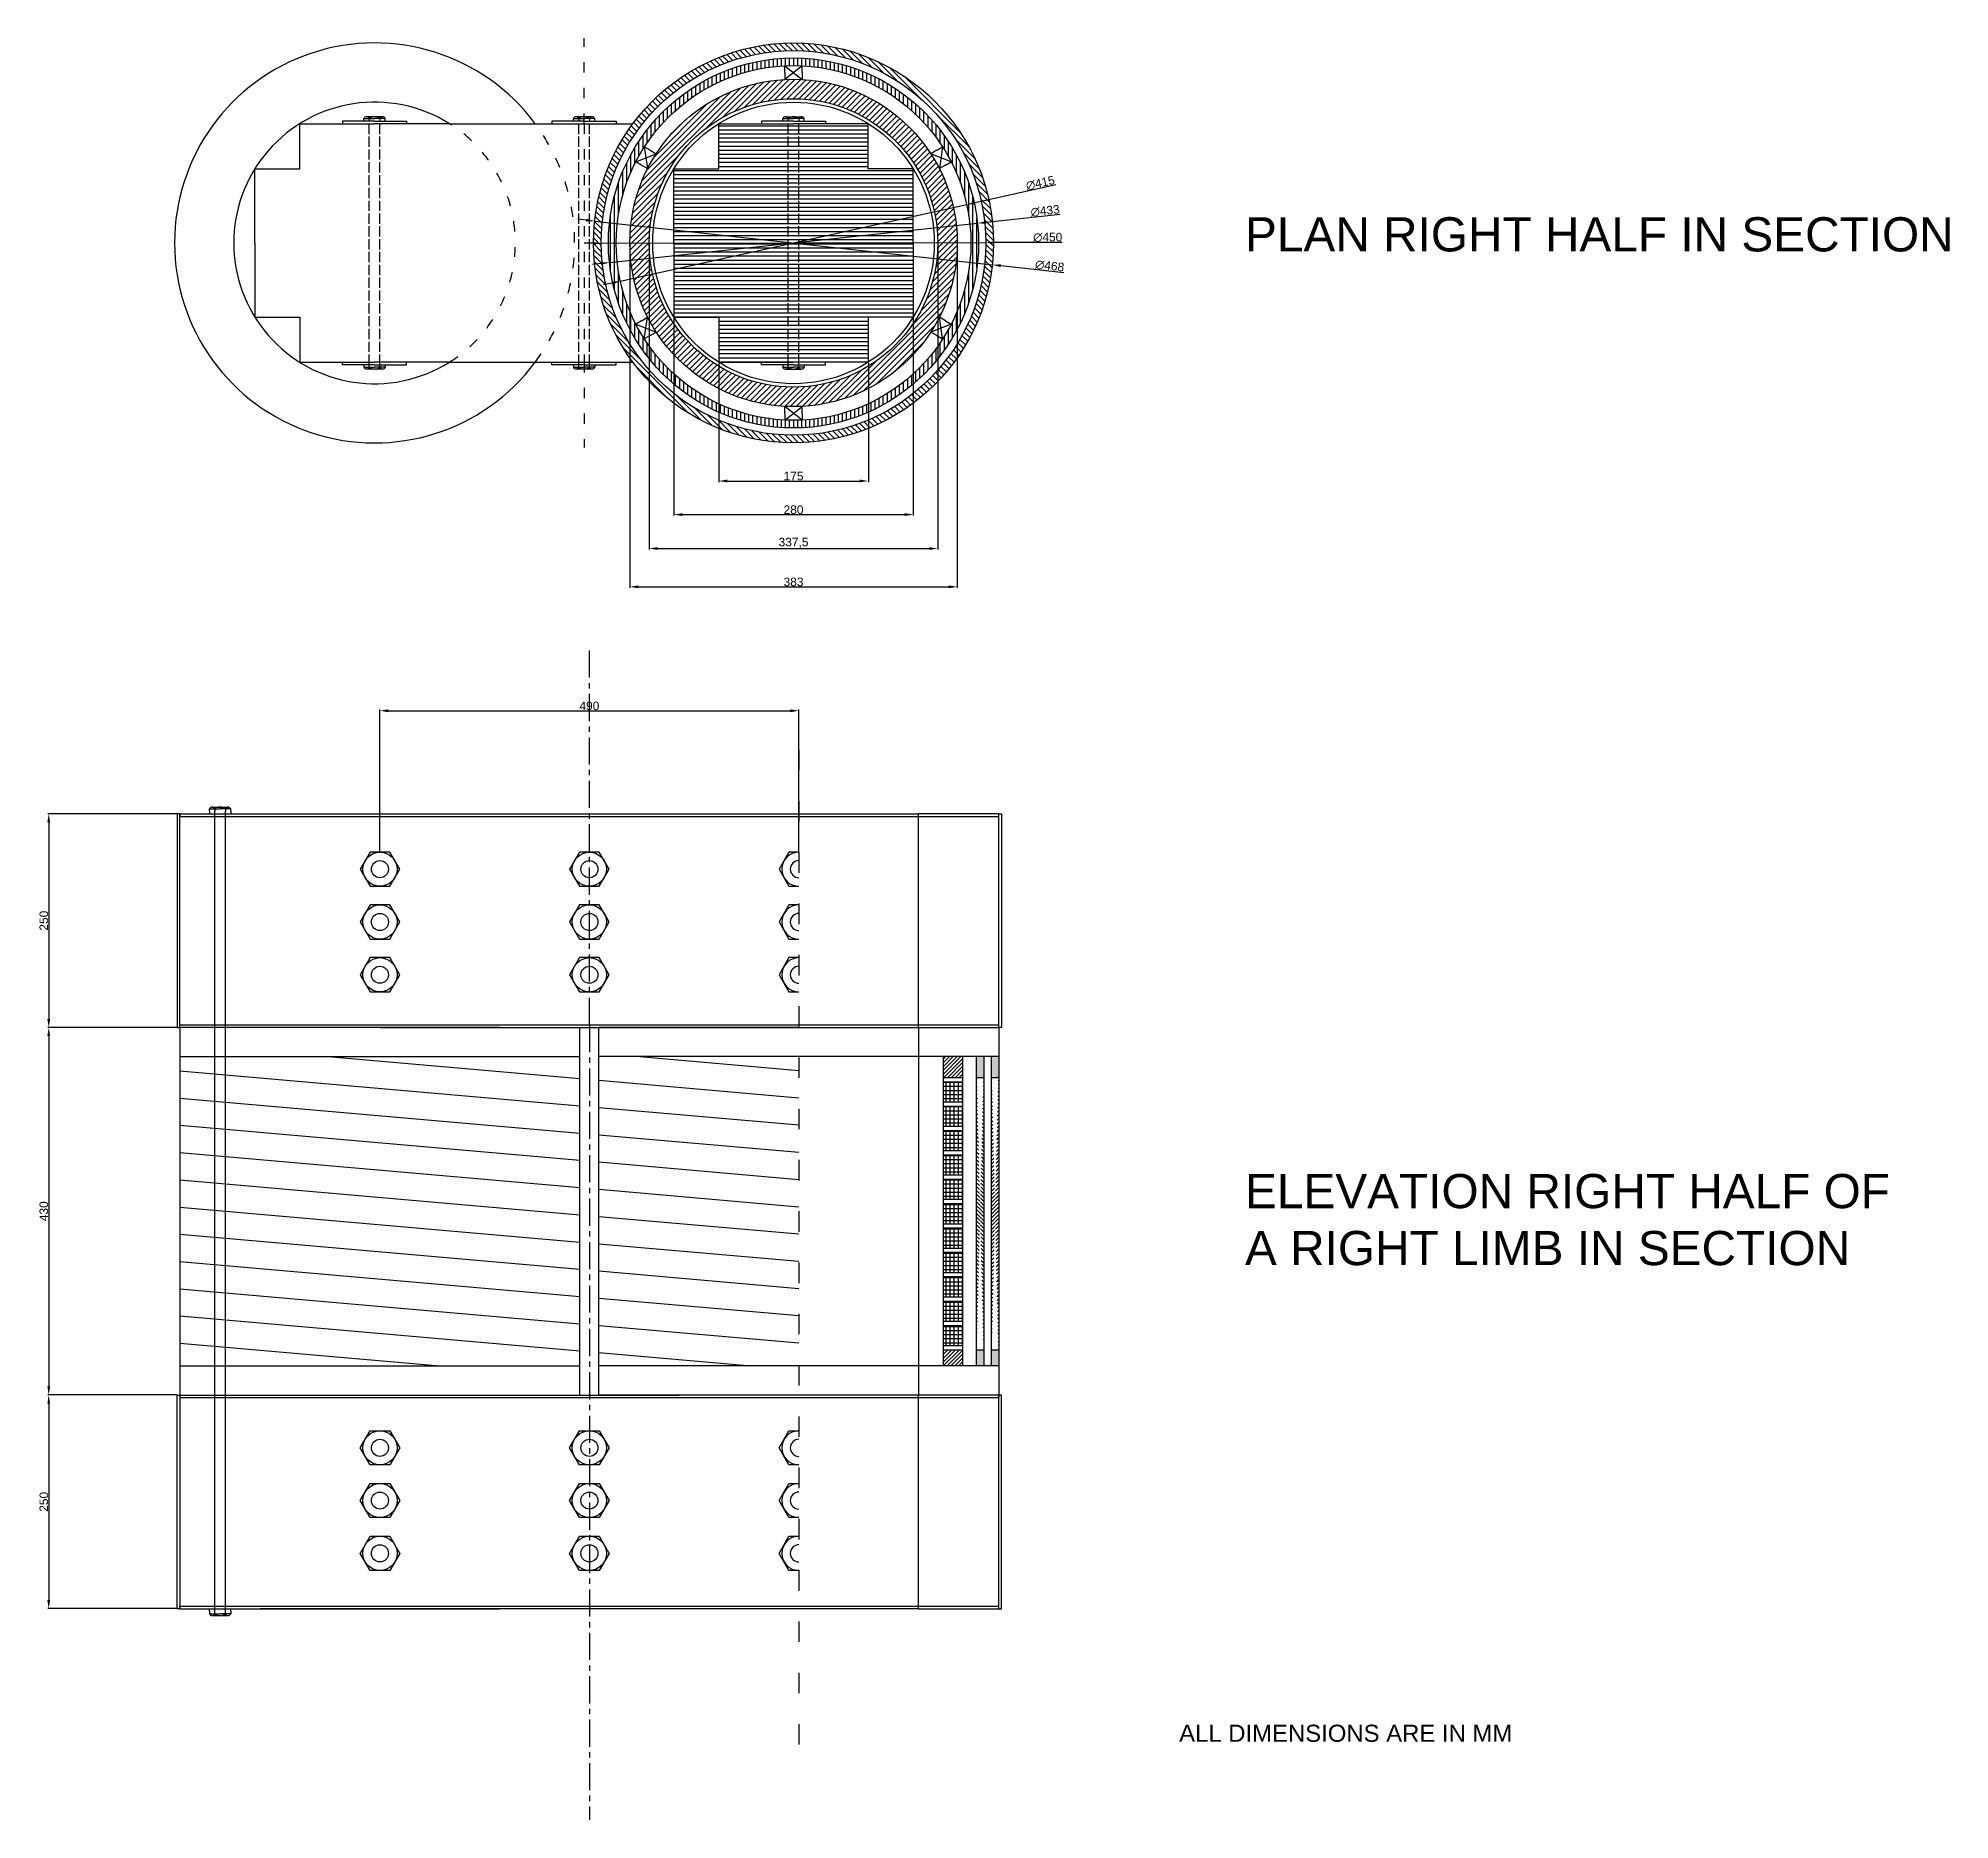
# Model space of a CAD drawing. Header units: millimetres. Extents: x -735 to 1501, y -1766 to 318.
import ezdxf

# ---------------------------------------------------------------- set-up
doc = ezdxf.new("R2010")
doc.units = ezdxf.units.MM
for name, pattern in [('ACAD_ISO02W100', [15, 12, -3]), ('ACAD_ISO03W100', [30, 12, -18]), ('CENTER', [50.8, 31.75, -6.35, 6.35, -6.35])]:
    doc.linetypes.add(name, pattern=pattern)
doc.styles.get("Standard").update_dxf_attribs({"font": 'arial.ttf'})
doc.dimstyles.new('ISO-25', dxfattribs={"dimtxt": 2.5, "dimasz": 2.5, "dimexe": 1.25, "dimexo": 0.625, "dimtad": 1, "dimtxsty": 'Standard', "dimcen": 2.5, "dimadec": 0, "dimazin": 0, "dimtfac": 1, "dimtmove": 0, "dimatfit": 3, "dimfxl": 1, "dimarcsym": 0})
pattern_1 = [(45, (-4583.3242, -2451.156), (-2.245064, 2.245064), [])]
pattern_2 = [(175, (-4583.324, -2451.156), (-2.7672, -31.62918), [])]

# ---------------------------------------------------------------- blocks, each defined once
blk = doc.blocks.new('*U1')
for p, q in [((-10, 0.3), (-10, 8)), ((-10, 8), (10, -8)), ((10, 8), (-10, -8)), ((-10, 0.3), (-10, -8)), ((10, 0.3), (10, 8)), ((10, 0.3), (10, -8))]:
    blk.add_line(p, q)
blk = doc.blocks.new('*U2')
at = {"color": 0, "linetype": 'ByBlock', "lineweight": -2, "transparency": 16777216}
blk.add_blockref('*U1', (148.3, 277.9), dxfattribs=at)
for p, rotation in [((-24.3, 178.3), 59.99999999999999), ((320.8, 178.3), 299.9999999999999), ((-24.3, -20.9), 120), ((320.8, -20.9), 240), ((148.3, -120.6), 180)]:
    blk.add_blockref('*U1', p, dxfattribs=dict(at, rotation=rotation))
blk = doc.blocks.new('*U3')
for p, q in [((-11.375, 2.5), (11.375, 2.5)), ((-11.375, -2.5), (11.375, -2.5))]:
    blk.add_line(p, q)
blk = doc.blocks.new('*U4')
at = {"color": 0, "linetype": 'ByBlock', "lineweight": -2, "transparency": 16777216}
for p in [(0, 0), (0, -28.5), (0, -57), (0, -85.5), (0, -114), (0, -142.5), (0, -171), (0, -199.5), (0, -228), (0, -256.5), (0, -285), (0, -313.5)]:
    blk.add_blockref('*U3', p, dxfattribs=at)
blk = doc.blocks.new('*D5')
at = {"color": 0, "lineweight": -2, "transparency": 16777216}
for p, q in [((-335.5, -633.5), (-335.5, -467.4)), ((-325.5, -468.7), (144.5, -468.7)), ((154.5, -633.5), (154.5, -467.4))]:
    blk.add_line(p, q, dxfattribs=at)
at = {"color": 0, "transparency": 16777216}
for points in [[(-325.5, -467), (-325.5, -470.4), (-335.5, -468.7)], [(144.5, -467), (144.5, -470.4), (154.5, -468.7)]]:
    blk.add_solid(points, dxfattribs=at)
at = {"layer": 'Defpoints', "color": 0, "transparency": 16777216}
for p in [(154.5, -468.7), (-335.5, -634.1), (154.5, -634.1)]:
    blk.add_point(p, dxfattribs=at)
at = {"color": 0, "transparency": 16777216, "insert": (-90.5, -463), "char_height": 10, "attachment_point": 5}
blk.add_mtext('490', dxfattribs=at)
blk = doc.blocks.new('*D6')
at = {"color": 0, "lineweight": -2, "transparency": 16777216}
for p, q in [((-573.1, -589.3), (-724.1, -589.3)), ((-722.9, -599.3), (-722.9, -829.3)), ((-573.1, -839.3), (-724.1, -839.3))]:
    blk.add_line(p, q, dxfattribs=at)
at = {"color": 0, "transparency": 16777216}
for points in [[(-724.5, -599.3), (-721.2, -599.3), (-722.9, -589.3)], [(-724.5, -829.3), (-721.2, -829.3), (-722.9, -839.3)]]:
    blk.add_solid(points, dxfattribs=at)
at = {"layer": 'Defpoints', "color": 0, "transparency": 16777216}
for p in [(-572.5, -589.3), (-722.9, -839.3), (-572.5, -839.3)]:
    blk.add_point(p, dxfattribs=at)
at = {"color": 0, "transparency": 16777216, "insert": (-728.6, -714.3), "char_height": 10, "attachment_point": 5, "rotation": 90}
blk.add_mtext('250', dxfattribs=at)
blk = doc.blocks.new('*D7')
at = {"color": 0, "lineweight": -2, "transparency": 16777216}
for p, q in [((-573.1, -839.3), (-724.1, -839.3)), ((-722.9, -849.3), (-722.9, -1259.3)), ((-573.1, -1269.3), (-724.1, -1269.3))]:
    blk.add_line(p, q, dxfattribs=at)
at = {"color": 0, "transparency": 16777216}
for points in [[(-724.5, -849.3), (-721.2, -849.3), (-722.9, -839.3)], [(-724.5, -1259.3), (-721.2, -1259.3), (-722.9, -1269.3)]]:
    blk.add_solid(points, dxfattribs=at)
at = {"layer": 'Defpoints', "color": 0, "transparency": 16777216}
for p in [(-572.5, -839.3), (-722.9, -1269.3), (-572.5, -1269.3)]:
    blk.add_point(p, dxfattribs=at)
at = {"color": 0, "transparency": 16777216, "insert": (-728.6, -1054.3), "char_height": 10, "attachment_point": 5, "rotation": 90}
blk.add_mtext('430', dxfattribs=at)
blk = doc.blocks.new('*D8')
at = {"color": 0, "lineweight": -2, "transparency": 16777216}
for p, q in [((-573.1, -1269.3), (-724.1, -1269.3)), ((-722.9, -1279.3), (-722.9, -1509.3)), ((-573.1, -1519.3), (-724.1, -1519.3))]:
    blk.add_line(p, q, dxfattribs=at)
at = {"color": 0, "transparency": 16777216}
for points in [[(-724.5, -1279.3), (-721.2, -1279.3), (-722.9, -1269.3)], [(-724.5, -1509.3), (-721.2, -1509.3), (-722.9, -1519.3)]]:
    blk.add_solid(points, dxfattribs=at)
at = {"layer": 'Defpoints', "color": 0, "transparency": 16777216}
for p in [(-572.5, -1269.3), (-722.9, -1519.3), (-572.5, -1519.3)]:
    blk.add_point(p, dxfattribs=at)
at = {"color": 0, "transparency": 16777216, "insert": (-728.6, -1394.3), "char_height": 10, "attachment_point": 5, "rotation": 90}
blk.add_mtext('250', dxfattribs=at)
blk = doc.blocks.new('*D9')
at = {"color": 0, "lineweight": -2, "transparency": 16777216}
for p, q in [((60.8, -61.5), (60.8, -201.1)), ((235.8, -61.5), (235.8, -201.1)), ((70.8, -199.9), (225.8, -199.9))]:
    blk.add_line(p, q, dxfattribs=at)
at = {"color": 0, "transparency": 16777216}
for points in [[(70.8, -198.2), (70.8, -201.5), (60.8, -199.9)], [(225.8, -198.2), (225.8, -201.5), (235.8, -199.9)]]:
    blk.add_solid(points, dxfattribs=at)
at = {"layer": 'Defpoints', "color": 0, "transparency": 16777216}
for p in [(60.8, -60.8), (235.8, -60.8), (235.8, -199.9)]:
    blk.add_point(p, dxfattribs=at)
at = {"color": 0, "transparency": 16777216, "insert": (148.3, -194.1), "char_height": 10, "attachment_point": 5}
blk.add_mtext('175', dxfattribs=at)
blk = doc.blocks.new('*D10')
at = {"color": 0, "lineweight": -2, "transparency": 16777216}
for p, q in [((8.3, -8.7), (8.3, -240.4)), ((288.3, -8.7), (288.3, -240.4)), ((18.3, -239.2), (278.3, -239.2))]:
    blk.add_line(p, q, dxfattribs=at)
at = {"color": 0, "transparency": 16777216}
for points in [[(18.3, -237.5), (18.3, -240.8), (8.3, -239.2)], [(278.3, -237.5), (278.3, -240.8), (288.3, -239.2)]]:
    blk.add_solid(points, dxfattribs=at)
at = {"layer": 'Defpoints', "color": 0, "transparency": 16777216}
for p in [(8.3, -8.1), (288.3, -8.1), (288.3, -239.2)]:
    blk.add_point(p, dxfattribs=at)
at = {"color": 0, "transparency": 16777216, "insert": (148.3, -233.5), "char_height": 10, "attachment_point": 5}
blk.add_mtext('280', dxfattribs=at)
blk = doc.blocks.new('*D11')
at = {"color": 0, "lineweight": -2, "transparency": 16777216}
for p, q in [((-20.5, 78.1), (-20.5, -280.1)), ((317, 78.1), (317, -280.1)), ((-10.5, -278.9), (307, -278.9))]:
    blk.add_line(p, q, dxfattribs=at)
at = {"color": 0, "transparency": 16777216}
for points in [[(-10.5, -277.2), (-10.5, -280.5), (-20.5, -278.9)], [(307, -277.2), (307, -280.5), (317, -278.9)]]:
    blk.add_solid(points, dxfattribs=at)
at = {"layer": 'Defpoints', "color": 0, "transparency": 16777216}
for p in [(-20.5, 78.7), (317, 78.7), (317, -278.9)]:
    blk.add_point(p, dxfattribs=at)
at = {"color": 0, "transparency": 16777216, "insert": (148.3, -272.2), "char_height": 10, "attachment_point": 5}
blk.add_mtext('337,5', dxfattribs=at)
blk = doc.blocks.new('*D12')
at = {"color": 0, "lineweight": -2, "transparency": 16777216}
for p, q in [((-43.2, 78.1), (-43.2, -325)), ((339.8, 78.1), (339.8, -325)), ((-33.2, -323.7), (329.8, -323.7))]:
    blk.add_line(p, q, dxfattribs=at)
at = {"color": 0, "transparency": 16777216}
for points in [[(-33.2, -322), (-33.2, -325.4), (-43.2, -323.7)], [(329.8, -322), (329.8, -325.4), (339.8, -323.7)]]:
    blk.add_solid(points, dxfattribs=at)
at = {"layer": 'Defpoints', "color": 0, "transparency": 16777216}
for p in [(-43.2, 78.7), (339.8, 78.7), (339.8, -323.7)]:
    blk.add_point(p, dxfattribs=at)
at = {"color": 0, "transparency": 16777216, "insert": (148.3, -318), "char_height": 10, "attachment_point": 5}
blk.add_mtext('383', dxfattribs=at)
blk = doc.blocks.new('*D13')
at = {"color": 0, "lineweight": -2, "transparency": 16777216}
for p, q in [((455, 146.5), (360.6, 125.6)), ((-54.3, 33.9), (350.9, 123.5)), ((-64.1, 31.8), (-73.9, 29.6))]:
    blk.add_line(p, q, dxfattribs=at)
at = {"color": 0, "transparency": 16777216}
for points in [[(360.3, 127.3), (361, 124), (350.9, 123.5)], [(-64.5, 33.4), (-63.7, 30.1), (-54.3, 33.9)]]:
    blk.add_solid(points, dxfattribs=at)
at = {"layer": 'Defpoints', "color": 0, "transparency": 16777216}
for p in [(350.9, 123.5), (-54.3, 33.9)]:
    blk.add_point(p, dxfattribs=at)
at = {"color": 0, "transparency": 16777216, "insert": (437, 148.7), "char_height": 10, "attachment_point": 5, "rotation": 12.4649}
blk.add_mtext('∅415', dxfattribs=at)
blk = doc.blocks.new('*D14')
at = {"color": 0, "lineweight": -2, "transparency": 16777216}
for p, q in [((460.2, 112), (373.5, 102.8)), ((-67, 55.7), (363.5, 101.7)), ((-77, 54.6), (-86.9, 53.6))]:
    blk.add_line(p, q, dxfattribs=at)
at = {"color": 0, "transparency": 16777216}
for points in [[(373.3, 104.4), (373.7, 101.1), (363.5, 101.7)], [(-77.1, 56.3), (-76.8, 53), (-67, 55.7)]]:
    blk.add_solid(points, dxfattribs=at)
at = {"layer": 'Defpoints', "color": 0, "transparency": 16777216}
for p in [(363.5, 101.7), (-67, 55.7)]:
    blk.add_point(p, dxfattribs=at)
at = {"color": 0, "transparency": 16777216, "insert": (442.6, 116.2), "char_height": 10, "attachment_point": 5, "rotation": 6.0977}
blk.add_mtext('∅433', dxfattribs=at)
blk = doc.blocks.new('*D15')
at = {"color": 0, "lineweight": -2, "transparency": 16777216}
for p, q in [((-86.7, 78.3), (-96.7, 78.3)), ((-76.7, 78.3), (373.3, 79.1)), ((462.7, 79.3), (383.3, 79.1))]:
    blk.add_line(p, q, dxfattribs=at)
at = {"color": 0, "transparency": 16777216}
for points in [[(-86.7, 79.9), (-86.7, 76.6), (-76.7, 78.3)], [(383.3, 80.8), (383.3, 77.4), (373.3, 79.1)]]:
    blk.add_solid(points, dxfattribs=at)
at = {"layer": 'Defpoints', "color": 0, "transparency": 16777216}
for p in [(-76.7, 78.3), (373.3, 79.1)]:
    blk.add_point(p, dxfattribs=at)
at = {"color": 0, "transparency": 16777216, "insert": (445.6, 85.2), "char_height": 10, "attachment_point": 5, "rotation": 0.1024}
blk.add_mtext('∅450', dxfattribs=at)
blk = doc.blocks.new('*D16')
at = {"color": 0, "lineweight": -2, "transparency": 16777216}
for p, q in [((-94.3, 105.4), (-104.2, 106.5)), ((-84.3, 104.3), (380.9, 53.1)), ((464.3, 43.9), (390.8, 52))]:
    blk.add_line(p, q, dxfattribs=at)
at = {"color": 0, "transparency": 16777216}
for points in [[(-94.1, 107), (-94.5, 103.7), (-84.3, 104.3)], [(391, 53.7), (390.6, 50.4), (380.9, 53.1)]]:
    blk.add_solid(points, dxfattribs=at)
at = {"layer": 'Defpoints', "color": 0, "transparency": 16777216}
for p in [(-84.3, 104.3), (380.9, 53.1)]:
    blk.add_point(p, dxfattribs=at)
at = {"color": 0, "transparency": 16777216, "insert": (447.9, 51.8), "char_height": 10, "attachment_point": 5, "rotation": 353.7231}
blk.add_mtext('∅468', dxfattribs=at)

msp = doc.modelspace()

# ---------------------------------------------------------------- hatches: boundary and pattern name
h = msp.add_hatch()
h.set_pattern_fill('ANSI31', color=256, scale=1.5, angle=90)
h.set_pattern_definition([(135, (-599.2217, -203.213), (-3.367596, -3.367596), [])])
h.paths.add_polyline_path([(-68.232, 78.696, 1), (364.768, 78.696, 1)], flags=0)
h.paths.add_polyline_path([(355.768, 78.696, -1), (-59.232, 78.696, -1)], flags=0)
h.paths.add_polyline_path([(-36.224, 173.665), (-24.287, 178.32), (-26.224, 190.986), (-19.504, 187.106), (-12.35, 182.976, -0.24014052), (138.268, 269.935), (138.268, 278.196), (138.268, 285.955), (148.268, 277.945), (158.268, 285.955), (158.268, 278.196), (158.268, 269.935, -0.24014052), (308.886, 182.976), (316.04, 187.106), (322.759, 190.986), (320.822, 178.32), (332.759, 173.665), (326.04, 169.786), (318.886, 165.655, -0.11838741), (339.768, 78.696, -0.11838741), (318.886, -8.263), (326.04, -12.394), (332.759, -16.273), (320.822, -20.928), (322.759, -33.594), (316.04, -29.714), (308.886, -25.584, -0.24014052), (158.268, -112.543), (158.268, -120.804), (158.268, -128.563), (148.268, -120.553), (138.268, -128.563), (138.268, -120.804), (138.268, -112.543, -0.24014052), (-12.35, -25.584), (-19.504, -29.714), (-26.224, -33.594), (-24.287, -20.928), (-36.224, -16.273), (-29.504, -12.394), (-22.35, -8.263, -0.11838741), (-43.232, 78.696, -0.11838741), (-22.35, 165.655), (-29.504, 169.786)], flags=0)
h.paths.add_polyline_path([(317.018, 78.696, -1), (-20.482, 78.696, -1)], flags=0)
h.paths.add_polyline_path([(312.974, 78.696, -1), (-16.438, 78.696, -1)], flags=0)
h.paths.add_polyline_path([(8.268, 165.46), (60.768, 165.46), (60.768, 178.696), (60.768, 218.237), (110.768, 218.237), (110.768, 221.237), (135.768, 221.237), (135.768, 224.237, -0.29260276), (138.893, 226.237), (157.643, 226.237, -0.29260276), (160.768, 224.237), (160.768, 221.237), (185.768, 221.237), (185.768, 218.237), (235.768, 218.237), (235.768, 178.696), (235.768, 165.46), (288.268, 165.46), (288.268, 78.696), (288.268, -8.068), (235.768, -8.068), (235.768, -21.304), (235.768, -60.845), (185.768, -60.845), (185.768, -63.845), (160.768, -63.845), (160.768, -66.845, -0.29260276), (157.643, -68.845), (138.893, -68.845, -0.29260276), (135.768, -66.845), (135.768, -63.845), (110.768, -63.845), (110.768, -60.845), (60.768, -60.845), (60.768, -21.304), (60.768, -8.068), (8.268, -8.068), (8.268, 78.696)], flags=0)
h.paths.add_polyline_path([(142.018, 221.237), (142.018, 224.237, -0.32), (154.518, 224.237), (154.518, 221.237), (154.518, -63.845), (154.518, -66.845, -0.32), (142.018, -66.845), (142.018, -63.845)], flags=0)
h.paths.add_polyline_path([(-85.732, 78.696, 1), (382.268, 78.696, 1)])
h.paths.add_polyline_path([(373.268, 78.696, -1), (-76.732, 78.696, -1)], flags=16)
h = msp.add_hatch()
h.set_pattern_fill('ANSI31', color=256, scale=1.5, angle=45)
h.set_pattern_definition([(90, (-599.2217, -203.213), (-4.7625, 9e-16), [])])
h.paths.add_polyline_path([(-68.232, 78.696, 1), (364.768, 78.696, 1)])
h.paths.add_polyline_path([(355.768, 78.696, -1), (-59.232, 78.696, -1)], flags=16)
h.paths.add_polyline_path([(-36.224, 173.665), (-24.287, 178.32), (-26.224, 190.986), (-19.504, 187.106), (-12.35, 182.976, -0.24014052), (138.268, 269.935), (138.268, 278.196), (138.268, 285.955), (148.268, 277.945), (158.268, 285.955), (158.268, 278.196), (158.268, 269.935, -0.24014052), (308.886, 182.976), (316.04, 187.106), (322.759, 190.986), (320.822, 178.32), (332.759, 173.665), (326.04, 169.786), (318.886, 165.655, -0.11838741), (339.768, 78.696, -0.11838741), (318.886, -8.263), (326.04, -12.394), (332.759, -16.273), (320.822, -20.928), (322.759, -33.594), (316.04, -29.714), (308.886, -25.584, -0.24014052), (158.268, -112.543), (158.268, -120.804), (158.268, -128.563), (148.268, -120.553), (138.268, -128.563), (138.268, -120.804), (138.268, -112.543, -0.24014052), (-12.35, -25.584), (-19.504, -29.714), (-26.224, -33.594), (-24.287, -20.928), (-36.224, -16.273), (-29.504, -12.394), (-22.35, -8.263, -0.11838741), (-43.232, 78.696, -0.11838741), (-22.35, 165.655), (-29.504, 169.786)], flags=0)
h.paths.add_polyline_path([(317.018, 78.696, -1), (-20.482, 78.696, -1)], flags=0)
h.paths.add_polyline_path([(312.974, 78.696, -1), (-16.438, 78.696, -1)], flags=0)
h.paths.add_polyline_path([(8.268, 165.46), (60.768, 165.46), (60.768, 178.696), (60.768, 218.237), (110.768, 218.237), (110.768, 221.237), (135.768, 221.237), (135.768, 224.237, -0.29260276), (138.893, 226.237), (157.643, 226.237, -0.29260276), (160.768, 224.237), (160.768, 221.237), (185.768, 221.237), (185.768, 218.237), (235.768, 218.237), (235.768, 178.696), (235.768, 165.46), (288.268, 165.46), (288.268, 78.696), (288.268, -8.068), (235.768, -8.068), (235.768, -21.304), (235.768, -60.845), (185.768, -60.845), (185.768, -63.845), (160.768, -63.845), (160.768, -66.845, -0.29260276), (157.643, -68.845), (138.893, -68.845, -0.29260276), (135.768, -66.845), (135.768, -63.845), (110.768, -63.845), (110.768, -60.845), (60.768, -60.845), (60.768, -21.304), (60.768, -8.068), (8.268, -8.068), (8.268, 78.696)], flags=0)
h.paths.add_polyline_path([(142.018, 221.237), (142.018, 224.237, -0.32), (154.518, 224.237), (154.518, 221.237), (154.518, -63.845), (154.518, -66.845, -0.32), (142.018, -66.845), (142.018, -63.845)], flags=0)
h = msp.add_hatch()
h.set_pattern_fill('ANSI31', color=256, scale=1.5)
h.set_pattern_definition([(45, (-599.2217, -203.213), (-3.367596, 3.367596), [])])
h.paths.add_polyline_path([(-43.232, 78.696, 1), (339.768, 78.696, 1)])
h.paths.add_polyline_path([(317.018, 78.696, -1), (-20.482, 78.696, -1)], flags=16)
h.paths.add_polyline_path([(312.974, 78.696, -1), (-16.438, 78.696, -1)], flags=0)
h.paths.add_polyline_path([(8.268, 165.46), (60.768, 165.46), (60.768, 178.696), (60.768, 218.237), (110.768, 218.237), (110.768, 221.237), (135.768, 221.237), (135.768, 224.237, -0.29260276), (138.893, 226.237), (157.643, 226.237, -0.29260276), (160.768, 224.237), (160.768, 221.237), (185.768, 221.237), (185.768, 218.237), (235.768, 218.237), (235.768, 178.696), (235.768, 165.46), (288.268, 165.46), (288.268, 78.696), (288.268, -8.068), (235.768, -8.068), (235.768, -21.304), (235.768, -60.845), (185.768, -60.845), (185.768, -63.845), (160.768, -63.845), (160.768, -66.845, -0.29260276), (157.643, -68.845), (138.893, -68.845, -0.29260276), (135.768, -66.845), (135.768, -63.845), (110.768, -63.845), (110.768, -60.845), (60.768, -60.845), (60.768, -21.304), (60.768, -8.068), (8.268, -8.068), (8.268, 78.696)], flags=0)
h.paths.add_polyline_path([(142.018, 221.237), (142.018, 224.237, -0.32), (154.518, 224.237), (154.518, 221.237), (154.518, -63.845), (154.518, -66.845, -0.32), (142.018, -66.845), (142.018, -63.845)], flags=0)
h = msp.add_hatch()
h.set_pattern_fill('ANSI31', color=256, scale=1.5, angle=135)
h.set_pattern_definition([(180, (-599.2217, -203.213), (-9e-16, -4.7625), [])])
h.paths.add_polyline_path([(142.018, 218.237), (60.768, 218.237), (60.768, 178.696), (60.768, 165.46), (8.268, 165.46), (8.268, 78.696), (8.268, -8.068), (60.768, -8.068), (60.768, -21.304), (60.768, -60.845), (142.018, -60.845)])
h.paths.add_polyline_path([(288.268, 165.46), (235.768, 165.46), (235.768, 178.696), (235.768, 218.237), (154.518, 218.237), (154.518, -60.845), (235.768, -60.845), (235.768, -21.304), (235.768, -8.068), (288.268, -8.068), (288.268, 78.696)])
h.paths.add_polyline_path([(154.518, 218.237), (148.268, 218.237), (142.018, 218.237), (142.018, -60.845), (148.268, -60.845), (154.518, -60.845)])
h = msp.add_hatch()
h.set_pattern_fill('ANSI31', color=256, scale=10, angle=130)
h.set_pattern_definition(pattern_2)
h.paths.add_polyline_path([(-569.482, -1235.333), (-101.482, -1235.333), (-101.482, -873.333), (-569.482, -873.333)])
h = msp.add_hatch()
h.set_pattern_fill('ANSI31', color=256, scale=10, angle=130)
h.set_pattern_definition(pattern_2)
h.paths.add_polyline_path([(-79.482, -1235.333), (154.518, -1235.333), (154.518, -873.333), (-79.482, -873.333)])
h = msp.add_hatch()
h.set_pattern_fill('ANSI31', color=256)
h.set_pattern_definition(pattern_1)
h.paths.add_polyline_path([(346.018, -873.333), (323.268, -873.333), (323.268, -897.833), (346.018, -897.833)])
h.paths.add_polyline_path([(346.018, -1235.333), (346.018, -1216.333), (323.268, -1216.333), (323.268, -1235.333)])
h = msp.add_hatch(color=256)
h.dxf.hatch_style = 1
h.paths.add_polyline_path([(371.018, -1216.333), (362.018, -1216.333), (362.018, -1235.333), (371.018, -1235.333)])
h.paths.add_polyline_path([(388.518, -1216.333), (379.518, -1216.333), (379.518, -1235.333), (388.518, -1235.333)])
h.paths.add_polyline_path([(371.018, -873.333), (362.018, -873.333), (362.018, -897.833), (371.018, -897.833)])
h.paths.add_polyline_path([(388.518, -873.333), (379.518, -873.333), (379.518, -897.833), (388.518, -897.833)])
h = msp.add_hatch()
h.set_pattern_fill('ANSI31', color=256, angle=90)
h.set_pattern_definition([(135, (-4583.3242, -2451.156), (-2.245064, -2.245064), [])])
edge = h.paths.add_edge_path()
edge.add_line((362.018, -873.333), (362.018, -1235.333))
edge.add_line((371.018, -873.333), (371.018, -1235.333))
h = msp.add_hatch()
h.set_pattern_fill('ANSI31', color=256)
h.set_pattern_definition(pattern_1)
edge = h.paths.add_edge_path()
edge.add_line((379.518, -873.333), (379.518, -1235.333))
edge.add_line((388.518, -873.333), (388.518, -1235.333))
h = msp.add_hatch()
h.set_pattern_fill('ANSI37', color=256, scale=1.5, angle=135)
h.set_pattern_definition([(180, (-4583.3242, -2451.156), (-9e-16, -4.7625), []), (270, (-4583.3242, -2451.156), (4.7625, -9e-16), [])])
h.paths.add_polyline_path([(323.268, -902.833), (323.268, -926.333), (346.018, -926.333), (346.018, -902.833)])
h.paths.add_polyline_path([(323.268, -954.833), (346.018, -954.833), (346.018, -931.333), (323.268, -931.333)])
h.paths.add_polyline_path([(346.018, -959.833), (323.268, -959.833), (323.268, -983.333), (346.018, -983.333)])
h.paths.add_polyline_path([(346.018, -988.333), (323.268, -988.333), (323.268, -1011.833), (346.018, -1011.833)])
h.paths.add_polyline_path([(346.018, -1016.833), (323.268, -1016.833), (323.268, -1040.333), (346.018, -1040.333)])
h.paths.add_polyline_path([(346.018, -1068.833), (346.018, -1045.333), (323.268, -1045.333), (323.268, -1068.833)])
h.paths.add_polyline_path([(346.018, -1097.333), (346.018, -1073.833), (323.268, -1073.833), (323.268, -1097.333)])
h.paths.add_polyline_path([(346.018, -1102.333), (323.268, -1102.333), (323.268, -1125.833), (346.018, -1125.833)])
h.paths.add_polyline_path([(346.018, -1154.333), (346.018, -1130.833), (323.268, -1130.833), (323.268, -1154.333)])
h.paths.add_polyline_path([(323.268, -1182.833), (346.018, -1182.833), (346.018, -1159.333), (323.268, -1159.333)])
h.paths.add_polyline_path([(346.018, -1211.333), (346.018, -1187.833), (323.268, -1187.833), (323.268, -1211.333)])

# ---------------------------------------------------------------- linework, layer by layer
at = {"linetype": 'ACAD_ISO03W100'}
for p, q in [((-96.732, 218.237), (-96.732, 318.237)), ((-96.732, 218.237), (-96.732, -60.845)), ((-96.732, -60.845), (-96.732, -160.845))]:
    msp.add_line(p, q, dxfattribs=at)
for p, q in [((-332.357, 226.237), (-351.107, 226.237)), ((-347.982, 224.237), (-347.982, 221.237)), ((-335.482, 224.237), (-335.482, 221.237)), ((-87.357, 226.237), (-106.107, 226.237)), ((-102.982, 224.237), (-102.982, 221.237)), ((-90.482, 224.237), (-90.482, 221.237)), ((138.893, 226.237), (157.643, 226.237)), ((142.018, 224.237), (142.018, 221.237)), ((154.518, 224.237), (154.518, 221.237)), ((-429.232, 178.696), (-429.232, 218.237)), ((-429.232, 218.237), (-341.732, 218.237)), ((-354.232, 221.237), (-379.232, 221.237)), ((-379.232, 221.237), (-379.232, 218.237)), ((-254.232, 218.237), (-341.732, 218.237)), ((-329.232, 221.237), (-304.232, 221.237)), ((-304.232, 221.237), (-304.232, 218.237)), ((-254.232, 218.237), (-153.891, 218.237)), ((-153.891, 218.237), (-39.573, 218.237)), ((-153.891, 218.237), (-39.573, 218.237)), ((-153.891, 218.237), (-39.573, 218.237)), ((-109.232, 221.237), (-134.232, 221.237)), ((-134.232, 221.237), (-134.232, 218.237)), ((-84.232, 221.237), (-59.232, 221.237)), ((-59.232, 221.237), (-59.232, 218.237)), ((60.768, 178.696), (60.768, 218.237)), ((60.768, 218.237), (148.268, 218.237)), ((135.768, 221.237), (110.768, 221.237)), ((110.768, 221.237), (110.768, 218.237)), ((235.768, 218.237), (148.268, 218.237)), ((160.768, 221.237), (185.768, 221.237)), ((185.768, 221.237), (185.768, 218.237)), ((235.768, 178.696), (235.768, 218.237)), ((-481.732, 78.696), (-481.732, 165.46)), ((-481.732, 165.46), (-429.232, 165.46)), ((-429.232, 165.46), (-429.232, 178.696)), ((8.268, 78.696), (8.268, 165.46)), ((8.268, 165.46), (60.768, 165.46)), ((60.768, 165.46), (60.768, 178.696)), ((235.768, 165.46), (235.768, 178.696)), ((288.268, 165.46), (235.768, 165.46)), ((288.268, 78.696), (288.268, 165.46)), ((-481.732, 78.696), (-481.732, -8.068)), ((8.268, 78.696), (8.268, -8.068)), ((288.268, 78.696), (288.268, -8.068)), ((-481.732, -8.068), (-429.232, -8.068)), ((-429.232, -8.068), (-429.232, -21.304)), ((-429.232, -21.304), (-429.232, -60.845)), ((8.268, -8.068), (60.768, -8.068)), ((60.768, -8.068), (60.768, -21.304)), ((60.768, -21.304), (60.768, -60.845)), ((235.768, -8.068), (235.768, -21.304)), ((288.268, -8.068), (235.768, -8.068)), ((235.768, -21.304), (235.768, -60.845)), ((-429.232, -60.845), (-341.732, -60.845)), ((-379.232, -63.845), (-379.232, -60.845)), ((-354.232, -63.845), (-379.232, -63.845)), ((-347.982, -66.845), (-347.982, -63.845)), ((-254.232, -60.845), (-341.732, -60.845)), ((-335.482, -66.845), (-335.482, -63.845)), ((-329.232, -63.845), (-304.232, -63.845)), ((-304.232, -63.845), (-304.232, -60.845)), ((-254.232, -60.845), (-153.891, -60.845)), ((-153.891, -60.845), (-39.573, -60.845)), ((-134.232, -63.845), (-134.232, -60.845)), ((-109.232, -63.845), (-134.232, -63.845)), ((-102.982, -66.845), (-102.982, -63.845)), ((-90.482, -66.845), (-90.482, -63.845)), ((-84.232, -63.845), (-59.232, -63.845)), ((-59.232, -63.845), (-59.232, -60.845)), ((60.768, -60.845), (148.268, -60.845)), ((110.768, -63.845), (110.768, -60.845)), ((135.768, -63.845), (110.768, -63.845)), ((142.018, -66.845), (142.018, -63.845)), ((235.768, -60.845), (148.268, -60.845)), ((154.518, -66.845), (154.518, -63.845)), ((160.768, -63.845), (185.768, -63.845)), ((185.768, -63.845), (185.768, -60.845)), ((-332.357, -68.845), (-351.107, -68.845)), ((-87.357, -68.845), (-106.107, -68.845)), ((138.893, -68.845), (157.643, -68.845)), ((-569.482, -589.333), (-572.482, -589.333)), ((-572.482, -589.333), (-572.482, -839.333)), ((-569.482, -839.333), (-569.482, -589.333)), ((-569.482, -589.333), (-475.482, -589.333)), ((-569.482, -589.333), (-569.482, -592.333)), ((-569.482, -592.333), (388.518, -592.333)), ((-534.982, -586.333), (-534.982, -589.333)), ((-531.857, -581.333), (-513.107, -581.333)), ((-528.732, -583.333), (-528.732, -586.333)), ((-528.732, -1519.333), (-528.732, -586.333)), ((-516.232, -583.333), (-516.232, -586.333)), ((-516.232, -1519.333), (-516.232, -586.333)), ((-509.982, -586.333), (-509.982, -589.333)), ((-475.482, -589.333), (294.518, -589.333)), ((294.518, -839.333), (294.518, -589.333)), ((388.518, -589.333), (294.518, -589.333)), ((388.518, -839.333), (388.518, -589.333)), ((388.518, -589.333), (391.518, -589.333)), ((391.518, -589.333), (391.518, -839.333)), ((-572.482, -839.333), (-569.482, -839.333)), ((-569.482, -839.333), (-569.482, -836.333)), ((-569.482, -836.333), (388.518, -836.333)), ((-335.482, -839.333), (-569.482, -839.333)), ((-569.482, -839.333), (-569.482, -873.333)), ((-195.482, -839.333), (-475.482, -839.333)), ((-335.482, -839.333), (-101.482, -839.333)), ((-195.482, -839.333), (14.518, -839.333)), ((-101.482, -1269.333), (-101.482, -839.333)), ((154.518, -839.333), (-79.482, -839.333)), ((-79.482, -1269.333), (-79.482, -839.333)), ((14.518, -839.333), (294.518, -839.333)), ((154.518, -839.333), (388.518, -839.333)), ((294.518, -839.333), (294.518, -1269.333)), ((388.518, -839.333), (388.518, -836.333)), ((388.518, -839.333), (388.518, -873.333)), ((391.518, -839.333), (388.518, -839.333)), ((-569.482, -873.333), (-569.482, -1235.333)), ((-569.482, -873.333), (-101.482, -873.333)), ((388.518, -873.333), (-79.482, -873.333)), ((323.268, -873.333), (323.268, -1235.333)), ((323.268, -878.833), (323.268, -879.333)), ((346.018, -873.333), (346.018, -1235.333)), ((362.018, -873.333), (362.018, -1235.333)), ((371.018, -873.333), (371.018, -1235.333)), ((379.518, -873.333), (379.518, -1235.333)), ((388.518, -873.333), (388.518, -1235.333)), ((362.018, -897.833), (371.018, -897.833)), ((379.518, -897.833), (388.518, -897.833)), ((362.018, -1216.333), (371.018, -1216.333)), ((379.518, -1216.333), (388.518, -1216.333)), ((-569.482, -1235.333), (-569.482, -1269.333)), ((-569.482, -1235.333), (-101.482, -1235.333)), ((388.518, -1235.333), (-79.482, -1235.333)), ((388.518, -1235.333), (388.518, -1269.333)), ((-572.482, -1519.333), (-572.482, -1269.333)), ((-572.482, -1269.333), (-569.482, -1269.333)), ((-569.482, -1269.333), (-101.482, -1269.333)), ((-569.482, -1269.333), (-569.482, -1519.333)), ((-569.482, -1269.333), (-569.482, -1272.333)), ((-569.482, -1272.333), (388.518, -1272.333)), ((-195.482, -1269.333), (14.518, -1269.333)), ((388.518, -1269.333), (-79.482, -1269.333)), ((294.518, -1519.333), (294.518, -1269.333)), ((388.518, -1519.333), (388.518, -1269.333)), ((388.518, -1269.333), (388.518, -1272.333)), ((391.518, -1269.333), (388.518, -1269.333)), ((391.518, -1519.333), (391.518, -1269.333)), ((-569.482, -1519.333), (-572.482, -1519.333)), ((-569.482, -1519.333), (-569.482, -1516.333)), ((-569.482, -1516.333), (388.518, -1516.333)), ((-569.482, -1519.333), (-475.482, -1519.333)), ((-534.982, -1522.333), (-534.982, -1519.333)), ((-528.732, -1522.333), (-528.732, -1519.333)), ((-516.232, -1522.333), (-516.232, -1519.333)), ((-509.982, -1522.333), (-509.982, -1519.333)), ((294.518, -1519.333), (-475.482, -1519.333)), ((-475.482, -1519.333), (-195.482, -1519.333)), ((294.518, -1519.333), (14.518, -1519.333)), ((294.518, -1519.333), (388.518, -1519.333)), ((388.518, -1519.333), (388.518, -1516.333)), ((388.518, -1519.333), (391.518, -1519.333)), ((-531.857, -1527.333), (-513.107, -1527.333)), ((-528.732, -1525.333), (-528.732, -1522.333)), ((-516.232, -1525.333), (-516.232, -1522.333))]:
    msp.add_line(p, q)
at = {"linetype": 'ACAD_ISO02W100'}
for p, q in [((-347.982, -63.845), (-347.982, 221.237)), ((-335.482, -63.845), (-335.482, 221.237)), ((-102.982, -63.845), (-102.982, 221.237)), ((-90.482, -63.845), (-90.482, 221.237)), ((142.018, -63.845), (142.018, 221.237)), ((154.518, -63.845), (154.518, 221.237))]:
    msp.add_line(p, q, dxfattribs=at)
at = {"linetype": 'CENTER'}
for q in [(-90.482, -395.151), (-90.482, -1766.333)]:
    msp.add_line((-90.482, -836.333), q, dxfattribs=at)
at = {"linetype": 'ACAD_ISO03W100', "ltscale": 2}
msp.add_line((154.518, -514.278), (154.518, -1682.346), dxfattribs=at)
for points in [[(-341.732, 221.237), (-354.232, 221.237), (-354.232, 224.237), (-341.732, 224.237)], [(-341.732, 221.237), (-329.232, 221.237), (-329.232, 224.237), (-341.732, 224.237)], [(-96.732, 221.237), (-109.232, 221.237), (-109.232, 224.237), (-96.732, 224.237)], [(-96.732, 221.237), (-84.232, 221.237), (-84.232, 224.237), (-96.732, 224.237)], [(148.268, 221.237), (135.768, 221.237), (135.768, 224.237), (148.268, 224.237)], [(148.268, 221.237), (160.768, 221.237), (160.768, 224.237), (148.268, 224.237)], [(-341.732, -63.845), (-354.232, -63.845), (-354.232, -66.845), (-341.732, -66.845)], [(-341.732, -63.845), (-329.232, -63.845), (-329.232, -66.845), (-341.732, -66.845)], [(-96.732, -63.845), (-109.232, -63.845), (-109.232, -66.845), (-96.732, -66.845)], [(-96.732, -63.845), (-84.232, -63.845), (-84.232, -66.845), (-96.732, -66.845)], [(148.268, -63.845), (135.768, -63.845), (135.768, -66.845), (148.268, -66.845)], [(148.268, -63.845), (160.768, -63.845), (160.768, -66.845), (148.268, -66.845)], [(-534.982, -586.333), (-534.982, -583.333), (-522.482, -583.333)], [(-509.982, -586.333), (-509.982, -586.333), (-509.982, -583.333), (-522.482, -583.333)], [(154.518, -634.083), (142.971, -634.083), (131.424, -654.083), (142.971, -674.083), (154.518, -674.083)], [(154.518, -695.833), (142.971, -695.833), (131.424, -715.833), (142.971, -735.833), (154.518, -735.833)], [(154.518, -757.583), (142.971, -757.583), (131.424, -777.583), (142.971, -797.583), (154.518, -797.583)], [(154.518, -1351.083), (142.971, -1351.083), (131.424, -1331.083), (142.971, -1311.083), (154.518, -1311.083)], [(154.518, -1412.833), (142.971, -1412.833), (131.424, -1392.833), (142.971, -1372.833), (154.518, -1372.833)], [(154.518, -1474.583), (142.971, -1474.583), (131.424, -1454.583), (142.971, -1434.583), (154.518, -1434.583)], [(-534.982, -1522.333), (-534.982, -1525.333), (-522.482, -1525.333)], [(-509.982, -1522.333), (-509.982, -1522.333), (-509.982, -1525.333), (-522.482, -1525.333)]]:
    msp.add_lwpolyline(points)
for points in [[(-347.029, -634.083), (-358.576, -654.083), (-347.029, -674.083), (-323.935, -674.083), (-312.388, -654.083), (-323.935, -634.083)], [(-102.029, -634.083), (-113.576, -654.083), (-102.029, -674.083), (-78.935, -674.083), (-67.388, -654.083), (-78.935, -634.083)], [(-347.029, -695.833), (-358.576, -715.833), (-347.029, -735.833), (-323.935, -735.833), (-312.388, -715.833), (-323.935, -695.833)], [(-102.029, -695.833), (-113.576, -715.833), (-102.029, -735.833), (-78.935, -735.833), (-67.388, -715.833), (-78.935, -695.833)], [(-347.029, -757.583), (-358.576, -777.583), (-347.029, -797.583), (-323.935, -797.583), (-312.388, -777.583), (-323.935, -757.583)], [(-102.029, -757.583), (-113.576, -777.583), (-102.029, -797.583), (-78.935, -797.583), (-67.388, -777.583), (-78.935, -757.583)], [(-347.029, -1351.083), (-358.576, -1331.083), (-347.029, -1311.083), (-323.935, -1311.083), (-312.388, -1331.083), (-323.935, -1351.083)], [(-102.029, -1351.083), (-113.576, -1331.083), (-102.029, -1311.083), (-78.935, -1311.083), (-67.388, -1331.083), (-78.935, -1351.083)], [(-347.029, -1412.833), (-358.576, -1392.833), (-347.029, -1372.833), (-323.935, -1372.833), (-312.388, -1392.833), (-323.935, -1412.833)], [(-102.029, -1412.833), (-113.576, -1392.833), (-102.029, -1372.833), (-78.935, -1372.833), (-67.388, -1392.833), (-78.935, -1412.833)], [(-347.029, -1474.583), (-358.576, -1454.583), (-347.029, -1434.583), (-323.935, -1434.583), (-312.388, -1454.583), (-323.935, -1474.583)], [(-102.029, -1474.583), (-113.576, -1454.583), (-102.029, -1434.583), (-78.935, -1434.583), (-67.388, -1454.583), (-78.935, -1474.583)]]:
    msp.add_lwpolyline(points, close=True)
for centre, radius in [((148.268, 78.696), 234), ((148.268, 78.696), 225), ((148.268, 78.696), 216.5), ((148.268, 78.696), 207.5), ((148.268, 78.696), 191.5), ((148.268, 78.696), 168.75), ((148.268, 78.696), 164.706), ((-335.482, -654.083), 20), ((-335.482, -654.083), 10), ((-90.482, -654.083), 20), ((-90.482, -654.083), 10), ((-335.482, -715.833), 20), ((-335.482, -715.833), 10), ((-90.482, -715.833), 20), ((-90.482, -715.833), 10), ((-335.482, -777.583), 20), ((-90.482, -777.583), 20), ((-335.482, -777.583), 10), ((-90.482, -777.583), 10), ((-335.482, -1331.083), 20), ((-90.482, -1331.083), 20), ((-335.482, -1331.083), 10), ((-90.482, -1331.083), 10), ((-335.482, -1392.833), 20), ((-335.482, -1392.833), 10), ((-90.482, -1392.833), 20), ((-90.482, -1392.833), 10), ((-335.482, -1454.583), 20), ((-335.482, -1454.583), 10), ((-90.482, -1454.583), 20), ((-90.482, -1454.583), 10)]:
    msp.add_circle(centre, radius)
for centre, radius, start, end in [((-341.732, 78.696), 234, 36.607501, 323.392499), ((-341.732, 78.696), 164.706, 57.910031, 302.089969), ((-341.732, 78.696), 164.706, 57.910031, 302.089969), ((-351.107, 222.796), 3.441, 24.761514, 155.238486), ((-341.732, 215.472), 10.766, 54.510657, 125.489343), ((-332.357, 222.796), 3.441, 24.761514, 155.238486), ((-106.107, 222.796), 3.441, 24.761514, 155.238486), ((-96.732, 215.472), 10.766, 54.510657, 125.489343), ((-87.357, 222.796), 3.441, 24.761514, 155.238486), ((138.893, 222.796), 3.441, 24.761514, 155.238486), ((148.268, 215.472), 10.766, 54.510657, 125.489343), ((157.643, 222.796), 3.441, 24.761514, 155.238486), ((-351.107, -65.404), 3.441, 204.761514, 335.238486), ((-341.732, -58.08), 10.766, 234.510657, 305.489343), ((-332.357, -65.404), 3.441, 204.761514, 335.238486), ((-106.107, -65.404), 3.441, 204.761514, 335.238486), ((-96.732, -58.08), 10.766, 234.510657, 305.489343), ((-87.357, -65.404), 3.441, 204.761514, 335.238486), ((138.893, -65.404), 3.441, 204.761514, 335.238486), ((148.268, -58.08), 10.766, 234.510657, 305.489343), ((157.643, -65.404), 3.441, 204.761514, 335.238486), ((-531.857, -584.774), 3.441, 24.761514, 155.238486), ((-522.482, -592.098), 10.766, 54.510657, 125.489343), ((-513.107, -584.774), 3.441, 24.761514, 155.238486), ((154.518, -654.083), 20, 90, 270), ((154.518, -654.083), 10, 90, 270), ((154.518, -715.833), 20, 90, 270), ((154.518, -715.833), 10, 90, 270), ((154.518, -777.583), 20, 90, 270), ((154.518, -777.583), 10, 90, 270), ((154.518, -1331.083), 20, 90, 270), ((154.518, -1331.083), 10, 90, 270), ((154.518, -1392.833), 20, 90, 270), ((154.518, -1392.833), 10, 90, 270), ((154.518, -1454.583), 20, 90, 270), ((154.518, -1454.583), 10, 90, 270), ((-531.857, -1523.891), 3.441, 204.761514, 335.238486), ((-522.482, -1516.567), 10.766, 234.510657, 305.489343), ((-513.107, -1523.891), 3.441, 204.761514, 335.238486)]:
    msp.add_arc(centre, radius, start, end)
at = {"linetype": 'ACAD_ISO03W100'}
for radius, start, end in [(164.706, 302.089969, 57.910031), (234, 323.392496, 36.607501)]:
    msp.add_arc((-341.732, 78.696), radius, start, end, dxfattribs=at)

# ---------------------------------------------------------------- block references
for name, p in [('*U2', (0, 0)), ('*U4', (334.643, -900.333))]:
    msp.add_blockref(name, p)

# ---------------------------------------------------------------- texts
at = {"attachment_point": 1}
for s, width, insert, char_height in [('PLAN RIGHT HALF IN SECTION', 2330.97532, (676.371, 108.754), 40), ('ELEVATION RIGHT HALF OF\\PA RIGHT LIMB IN SECTION', 2330.97532, (676.371, -1010.705), 40), ('ALL DIMENSIONS ARE IN MM', 1193.74826, (599.337, -1655.084), 20)]:
    msp.add_mtext_dynamic_manual_height_columns(s, width=width, gutter_width=12.5, heights=[0], dxfattribs=dict(at, insert=insert, char_height=char_height))

# ---------------------------------------------------------------- dimensions: what is measured, and where the dimension line sits
for p1, p2, picture, middle in [((-54.341, 33.909), (350.877, 123.483), '*D13', (438.291, 142.806)), ((-67.007, 55.699), (363.543, 101.693), '*D14', (443.189, 110.202)), ((-84.329, 104.28), (380.865, 53.112), '*D16', (447.27, 45.808)), ((-76.732, 78.294), (373.268, 79.098), '*D15', (445.638, 79.227))]:
    dim = msp.add_diameter_dim_2p(p1=p1, p2=p2, dimstyle='ISO-25', override={"dimtxt": 10, "dimasz": 10})
    dim.commit()
    dim.dimension.update_dxf_attribs({"geometry": picture, "text_midpoint": middle, "dimtype": 163})
for base, p1, p2, picture, middle in [((339.768, -323.704), (-43.232, 78.696), (339.768, 78.696), '*D12', (148.268, -317.97)), ((317.018, -278.868), (-20.482, 78.696), (317.018, 78.696), '*D11', (148.268, -272.234)), ((288.268, -239.182), (8.268, -8.068), (288.268, -8.068), '*D10', (148.268, -233.452)), ((235.768, -199.868), (60.768, -60.845), (235.768, -60.845), '*D9', (148.268, -194.138)), ((154.518, -468.684), (-335.482, -634.083), (154.518, -634.083), '*D5', (-90.482, -462.953))]:
    dim = msp.add_linear_dim(base=base, p1=p1, p2=p2, dimstyle='ISO-25', override={"dimtxt": 10, "dimasz": 10})
    dim.commit()
    dim.dimension.update_dxf_attribs({"geometry": picture, "text_midpoint": middle})
for base, p1, p2, picture, middle in [((-722.871, -839.333), (-572.482, -589.333), (-572.482, -839.333), '*D6', (-728.602, -714.333)), ((-722.871, -1269.333), (-572.482, -839.333), (-572.482, -1269.333), '*D7', (-728.605, -1054.333)), ((-722.871, -1519.333), (-572.482, -1269.333), (-572.482, -1519.333), '*D8', (-728.602, -1394.333))]:
    dim = msp.add_linear_dim(base=base, p1=p1, p2=p2, angle=90, dimstyle='ISO-25', override={"dimtxt": 10, "dimasz": 10})
    dim.commit()
    dim.dimension.update_dxf_attribs({"geometry": picture, "text_midpoint": middle})

doc.saveas('drawing.dxf')
